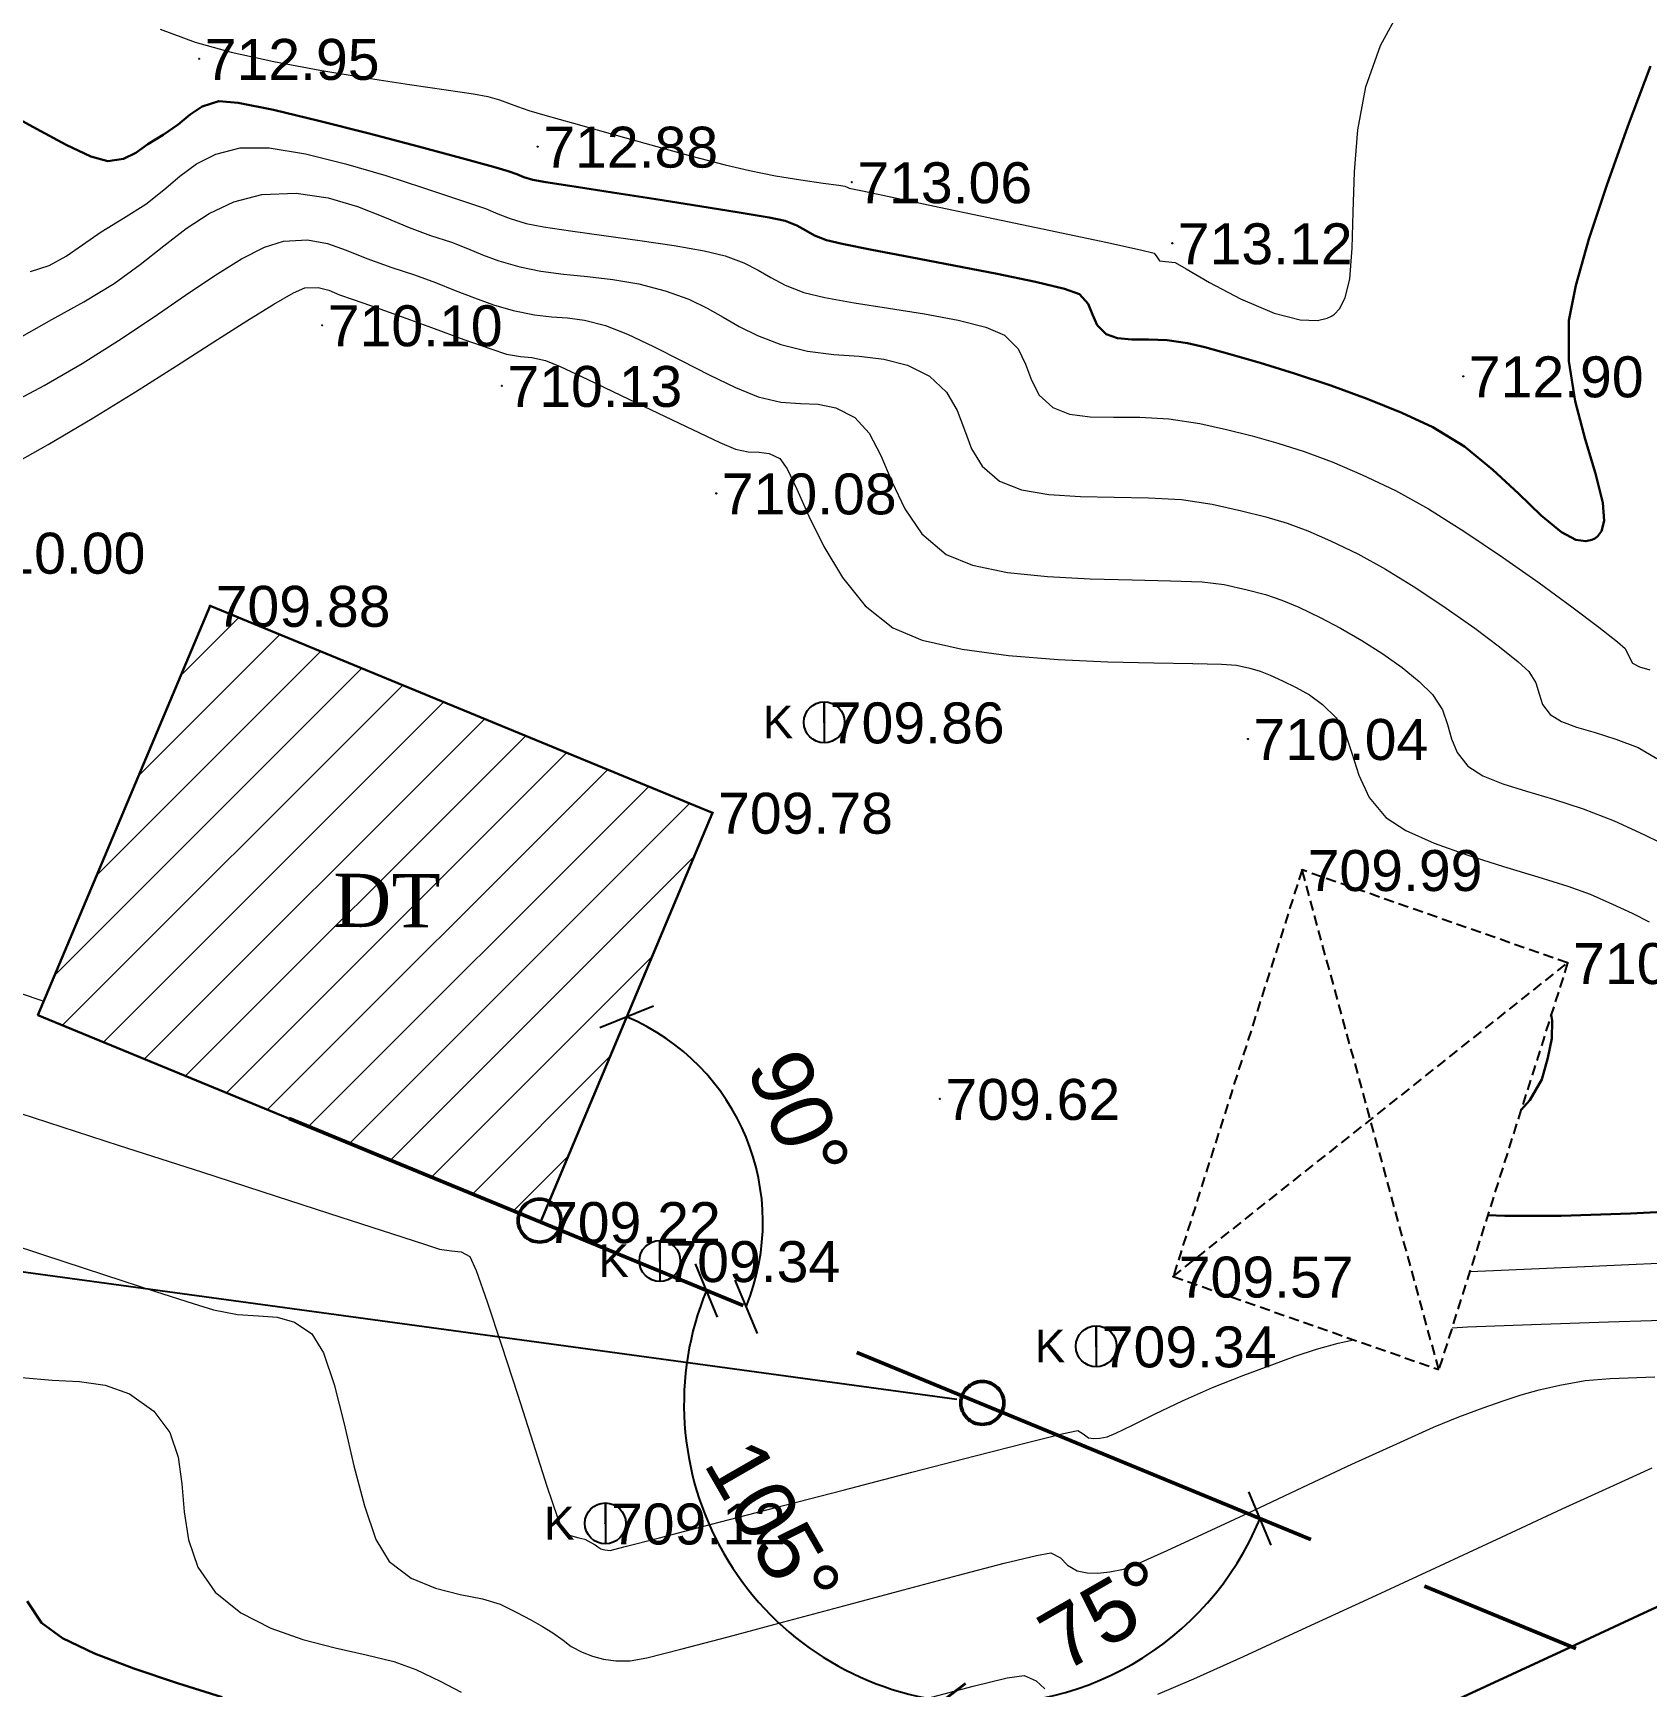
# Model space of a CAD drawing. Header units: feet. Extents: x 3381 to 682707, y 675186 to 4374675.
# Drawn here: x 682382.32 to 682421.75, y 4373168.51 to 4373208.92 of the extents above; entities that cross this region are included whole.
import ezdxf
from ezdxf.enums import TextEntityAlignment as Align

# ---------------------------------------------------------------- set-up
doc = ezdxf.new("R2010")
doc.units = ezdxf.units.FT
doc.header["$MEASUREMENT"] = 0
doc.header["$PDMODE"] = 34
doc.header["$PDSIZE"] = 0.01
doc.linetypes.add('ACAD_ISO02W100', pattern=[15, 12, -3])
doc.linetypes.add('DASHED2', pattern=[0.375, 0.25, -0.125])
doc.layers.get('0').update_dxf_attribs({"linetype": 'CONTINUOUS'})
doc.layers.get('Defpoints').update_dxf_attribs({"linetype": 'CONTINUOUS'})
for name, color, linetype in [('0_Point_Height', 2, 'CONTINUOUS'), ('0_Point_Point', 7, 'CONTINUOUS'), ('Lep-Stolb', 7, 'CONTINUOUS'), ('polygon', 5, 'CONTINUOUS'), ('Yazilar', 7, 'CONTINUOUS')]:
    doc.layers.add(name, color=color, linetype=linetype)
doc.layers.add('ANA HORIZONTAL', color=24, linetype='CONTINUOUS', lineweight=30)
doc.layers.add('HORIZANTAL', color=24, linetype='CONTINUOUS', lineweight=13)
doc.styles.get("Standard").update_dxf_attribs({"font": 'arial.ttf', "height": 1.5})
doc.dimstyles.new('ISO-25', dxfattribs={"dimtxt": 1.5, "dimasz": 1, "dimexe": 1.25, "dimexo": 0.625, "dimtad": 1, "dimtxsty": 'Standard', "dimblk": 'OBLIQUE', "dimcen": 2.5, "dimadec": 0, "dimazin": 0, "dimtfac": 1, "dimtmove": 0, "dimatfit": 3, "dimldrblk": 'OBLIQUE', "dimfxl": 1, "dimarcsym": 0})

# ---------------------------------------------------------------- blocks, each defined once
blk = doc.blocks.new('_Oblique')
at = {"color": 0, "linetype": 'ByBlock', "lineweight": -2}
blk.add_line((-0.5, -0.5), (0.5, 0.5), dxfattribs=at)
blk = doc.blocks.new('*D42')
at = {"color": 0, "lineweight": -2, "transparency": 16777216}
blk.add_arc((682394.7168131985, 4373179.870335242), 5.435291216215422, 337.6168135676132, 67.18555755131379, dxfattribs=at)
at = {"layer": 'Defpoints', "color": 0, "lineweight": 30, "transparency": 16777216}
for p in [(682398.9238131985, 4373189.871335242, 709.777), (682388.5783131986, 4373182.398335242, 709.2724999999999), (682400.1059377065, 4373180.577249412), (682394.7168131985, 4373179.870335242, 709.223), (682420.0143602486, 4373169.452122497, 709.0190041412411)]:
    blk.add_point(p, dxfattribs=at)
at = {"color": 0, "lineweight": -2, "transparency": 16777216}
for p, rotation in [((682396.8243362065, 4373184.880398852), 157.1855575513138), ((682399.7425977243, 4373177.800581511), 247.6168135676132)]:
    blk.add_blockref('_Oblique', p, dxfattribs=dict(at, rotation=rotation))
at = {"color": 0, "lineweight": 25, "transparency": 16777216, "insert": (682401.027849924, 4373182.471709646), "char_height": 1.5, "attachment_point": 5, "rotation": 292.4011855588053}
blk.add_mtext('90°', dxfattribs=at)
blk = doc.blocks.new('*D45')
at = {"color": 0, "lineweight": -2, "transparency": 16777216}
blk.add_arc((682405.5333271069, 4373175.415802837), 7.308325131242435, 157.6168135666457, 262.223436213165, dxfattribs=at)
at = {"layer": 'Defpoints', "color": 0, "lineweight": 30, "transparency": 16777216}
for p in [(682407.1201543398, 4373187.035269619), (682388.5783131984, 4373182.398335241, 709.2724999999999), (682400.5822327209, 4373170.040090734), (682420.0143602483, 4373169.452122495, 709.0190041412411), (682394.5770533143, 4373095.189010158)]:
    blk.add_point(p, dxfattribs=at)
at = {"color": 0, "lineweight": -2, "transparency": 16777216}
for p, rotation in [((682398.7756271255, 4373178.198806105), 67.61681356664572), ((682404.5444353938, 4373168.174690395), 352.223436213165)]:
    blk.add_blockref('_Oblique', p, dxfattribs=dict(at, rotation=rotation))
at = {"color": 0, "lineweight": 20, "transparency": 16777216, "insert": (682400.404531789, 4373172.464217112), "char_height": 1.5, "attachment_point": 5, "rotation": 299.92012488963803}
blk.add_mtext('105°', dxfattribs=at)
blk = doc.blocks.new('*D46')
at = {"color": 0, "lineweight": -2, "transparency": 16777216}
blk.add_arc((682405.5333271078, 4373175.415802839), 7.320352197889113, 262.223436213165, 337.6168135677971, dxfattribs=at)
at = {"layer": 'Defpoints', "color": 0, "lineweight": 30, "transparency": 16777216}
for p in [(682407.1201543396, 4373187.03526962), (682388.5783131982, 4373182.398335243, 709.2724999999999), (682410.4775370369, 4373170.017437857), (682420.0143602486, 4373169.452122497, 709.0190041412411), (682394.5770533148, 4373095.18901016)]:
    blk.add_point(p, dxfattribs=at)
at = {"color": 0, "lineweight": -2, "transparency": 16777216}
for p, rotation in [((682412.3021480103, 4373172.628219676), 67.61681356779708), ((682404.5428080079, 4373168.162773939), 172.223436213165)]:
    blk.add_blockref('_Oblique', p, dxfattribs=dict(at, rotation=rotation))
at = {"color": 0, "lineweight": 20, "transparency": 16777216, "insert": (682408.4924429213, 4373170.273922932), "char_height": 1.5, "attachment_point": 5, "rotation": 29.92012488963805}
blk.add_mtext('75°', dxfattribs=at)

msp = doc.modelspace()

# ---------------------------------------------------------------- hatches: boundary and pattern name
at = {"lineweight": 15, "ltscale": 15}
h = msp.add_hatch(dxfattribs=at)
h.set_pattern_fill('ANSI31', color=256, scale=8)
h.set_pattern_definition([(45, (809.3429715730017, -1800.071739801206), (-0.7071067811865476, 0.7071067811865476), [])])
h.paths.add_polyline_path([(682386.6468131981, 4373194.927335242), (682382.439813198, 4373184.926335242), (682394.716813198, 4373179.870335242), (682398.9238131981, 4373189.871335242)])

# ---------------------------------------------------------------- linework, layer by layer
at = {"linetype": 'Continuous'}
for p, q in [((682386.6468131981, 4373194.927335242, -6.624000000000024), (682382.439813198, 4373184.926335242, -7.178000000000111)), ((682386.6468131981, 4373194.927335242, -6.624000000000024), (682398.9238131981, 4373189.871335242, -6.722999999999956)), ((682398.9238131981, 4373189.871335242, -6.722999999999956), (682394.716813198, 4373179.870335242, -7.277000000000044)), ((682382.439813198, 4373184.926335242, -7.178000000000111), (682394.716813198, 4373179.870335242, -7.277000000000044))]:
    msp.add_line(p, q, dxfattribs=at)
at = {"linetype": 'DASHED2'}
for p, q in [((682413.326813198, 4373188.472335242, -6.509000000000015), (682410.1778131981, 4373178.539335243, -6.927999999999884)), ((682419.816813198, 4373186.199335242, -6.467999999999847), (682413.326813198, 4373188.472335242, -6.509000000000015)), ((682416.6678131981, 4373176.266335243, -6.886999999999944), (682413.326813198, 4373188.472335242, -6.509000000000015)), ((682410.1778131981, 4373178.539335243, -6.927999999999884), (682419.816813198, 4373186.199335242, -6.467999999999847)), ((682419.816813198, 4373186.199335242, -6.467999999999847), (682416.6678131981, 4373176.266335243, -6.886999999999944)), ((682410.1778131981, 4373178.539335243, -6.927999999999884), (682416.6678131981, 4373176.266335243, -6.886999999999944))]:
    msp.add_line(p, q, dxfattribs=at)
at = {"color": 222, "linetype": 'ACAD_ISO02W100', "lineweight": 50}
msp.add_line((682388.578313198, 4373182.398335242, -7.227500000000077), (682420.0143602485, 4373169.452122496, -7.480995858758888), dxfattribs=at)
at = {"color": 222, "lineweight": 25}
msp.add_line((682404.896056274, 4373175.5344791, -716.5), (682364.1408822873, 4373181.087799739, -716.5), dxfattribs=at)
at = {"color": 7, "lineweight": 30, "elevation": -6.624000000000024}
msp.add_lwpolyline([(682386.6468131981, 4373194.927335242), (682382.439813198, 4373184.926335242), (682394.716813198, 4373179.870335242), (682398.9238131981, 4373189.871335242), (682386.6468131981, 4373194.927335242)], dxfattribs=at)
at = {"color": 222, "linetype": 'ACAD_ISO02W100', "lineweight": 50}
for centre in [(682394.6988197671, 4373179.904628453, -7.277000000000044), (682405.515333676, 4373175.450096049, -716.5)]:
    msp.add_circle(centre, 0.5242587942690977, dxfattribs=at)
at = {"linetype": 'Continuous'}
for points, knots in [([(682403.5500136917, 4373251.910316169, -716.5), (682405.3709811219, 4373248.439900245, -716.5), (682411.6769952504, 4373236.421842438, -716.4999999999999), (682421.5738299151, 4373218.440510006, -716.5000000000001), (682435.5686097419, 4373199.176066277, -716.5), (682446.3398717067, 4373178.978190061, -716.4999999999999), (682457.3030734563, 4373161.092627676, -716.5), (682466.4307333208, 4373143.689430848, -716.5), (682479.8456857612, 4373125.168223855, -716.4999999999999), (682496.4452302742, 4373110.879092108, -716.4999999999999), (682507.9802481647, 4373096.042492376, -716.5), (682515.9104091336, 4373085.559731357, -716.5), (682527.2284509947, 4373073.641114367, -716.5), (682535.4775223294, 4373062.949165553, -716.5000000000002), (682539.9213325642, 4373057.189366703, -716.5)], [0, 0, 0, 0, 11.75951036506707, 40.72320969151131, 61.46233042964784, 83.0549787114427, 109.2907166578479, 124.3927438987541, 141.9627176045404, 177.5330077355191, 189.5588214431475, 198.2764878499065, 216.9554476813946, 238.7688661847819, 238.7688661847819, 238.7688661847819, 238.7688661847819]), ([(682408.3074812707, 4373231.380393463, -716.5), (682404.3674524253, 4373227.616873869, -716.5), (682403.8388219354, 4373227.566214083, -716.5), (682402.2498844104, 4373227.40665804, -716.5), (682401.1865633962, 4373227.290265263, -716.5), (682398.2349726848, 4373226.88348255, -716.5), (682396.3575944504, 4373226.52939243, -716.5), (682393.5798208647, 4373225.651161335, -716.5), (682392.6285626515, 4373225.280536936, -716.5), (682391.1378031978, 4373224.542644853, -716.5), (682390.5781223928, 4373224.226554542, -716.5), (682389.4175705416, 4373223.47130975, -716.5), (682388.8296376219, 4373223.02413982, -716.5), (682387.714474014, 4373222.074713385, -716.5), (682387.1849314292, 4373221.571223249, -716.5), (682385.9426010281, 4373220.29969722, -716.5), (682385.2525880692, 4373219.513381903, -716.5), (682384.1420163022, 4373218.195064727, -716.5), (682383.7080473229, 4373217.665131929, -716.5), (682382.8515049986, 4373216.618706106, -716.5), (682382.4266460263, 4373216.098099957, -716.5), (682381.1604958604, 4373214.542873767, -716.5), (682380.327632359, 4373213.514847528, -716.5), (682377.8482423117, 4373210.447269484, -716.5), (682376.2209338371, 4373208.424248649, -716.5), (682373.3119935202, 4373204.828988623, -716.5), (682372.0356932244, 4373203.258598746, -716.5), (682369.9999877983, 4373200.779979122, -716.5), (682369.2583466761, 4373199.882177686, -716.5), (682367.8255823898, 4373198.160697049, -716.5), (682367.1365927478, 4373197.338334985, -716.5), (682365.9083977728, 4373195.883924634, -716.5), (682365.3742820403, 4373195.255098969, -716.5), (682364.0052673991, 4373193.653718956, -716.5), (682363.1315935099, 4373192.648637049, -716.5), (682361.6999885946, 4373190.707429125, -716.5), (682361.113256767, 4373189.797134568, -716.5), (682360.3476460595, 4373188.143697871, -716.5), (682360.0988404333, 4373187.440355008, -716.5), (682359.8652822407, 4373186.317890419, -716.5), (682359.8111495797, 4373185.924624405, -716.5), (682359.7628869818, 4373185.130664139, -716.5), (682359.7680700519, 4373184.734990709, -716.5), (682359.8876971498, 4373183.13538773, -716.5), (682360.2028388941, 4373181.962106668, -716.5), (682360.9154285117, 4373180.118316379, -716.5), (682361.2516449702, 4373179.411044309, -716.5), (682361.9775311567, 4373178.0748912, -716.5), (682362.3687372262, 4373177.443242465, -716.5), (682363.6564029995, 4373175.520632883, -716.5), (682364.6038902631, 4373174.326997747, -716.5), (682366.0679402814, 4373172.393197909, -716.5), (682366.6188579823, 4373171.6425911, -716.5), (682367.6198483076, 4373170.111371976, -716.5), (682368.0674335026, 4373169.334344709, -716.5), (682368.7374244203, 4373167.863740612, -716.5), (682368.9789488657, 4373167.176846921, -716.5), (682369.3242816451, 4373165.741415318, -716.5), (682369.4288710546, 4373164.999724475, -716.5), (682369.5069763614, 4373163.402640109, -716.5), (682369.460401253, 4373162.548676206, -716.5), (682369.1965107173, 4373160.868665229, -716.5), (682368.9800836259, 4373160.037780455, -716.5), (682368.1843389786, 4373157.803748377, -716.5), (682367.4526897965, 4373156.45145407, -716.5), (682365.9799278544, 4373154.304058151, -716.5), (682365.3260636654, 4373153.475775186, -716.5), (682363.9352858549, 4373151.868231491, -716.5), (682363.1963379192, 4373151.085167991, -716.5), (682361.6947856416, 4373149.533260647, -716.5), (682360.933105197, 4373148.764527866, -716.5), (682359.6106545576, 4373147.379595385, -716.5), (682359.0463265225, 4373146.771667912, -716.5), (682357.9515137477, 4373145.51912596, -716.5), (682357.4229469044, 4373144.879848854, -716.5), (682355.8833240378, 4373142.932948781, -716.5), (682354.9182772449, 4373141.59632935, -716.5), (682353.2189925399, 4373139.132505888, -716.5), (682352.4710799541, 4373138.011122019, -716.5), (682351.0018107727, 4373135.742138338, -716.5), (682350.2830637883, 4373134.595870773, -716.5), (682348.1822471471, 4373131.121592791, -716.5), (682346.8555856015, 4373128.758104069, -716.5), (682344.4598635089, 4373124.069032477, -716.5), (682343.3806153553, 4373121.748569248, -716.5), (682341.7169123514, 4373117.72366885, -716.5), (682341.0805338206, 4373116.039919379, -716.5), (682339.9222474707, 4373112.634208703, -716.5), (682339.4000959625, 4373110.916903514, -716.5), (682338.3867603118, 4373107.288694831, -716.5), (682337.904362765, 4373105.37613591, -716.5), (682337.1209337213, 4373102.08367423, -716.5), (682336.8057509187, 4373100.706606598, -716.5), (682336.1924953624, 4373097.942028702, -716.5), (682335.897281027, 4373096.553997899, -716.5), (682335.472754503, 4373094.38136786, -716.5), (682335.3268967816, 4373093.606536055, -716.5), (682335.088536223, 4373092.206062618, -716.5), (682334.9931735048, 4373091.58731848, -716.5), (682334.7530845797, 4373089.623022381, -716.5), (682334.6774658324, 4373088.279262094, -716.5), (682334.6799337624, 4373085.262813699, -716.5), (682334.8014304371, 4373083.590836332, -716.5), (682335.2413543955, 4373080.299069409, -716.5), (682335.5576783405, 4373078.680003071, -716.5), (682336.1977122597, 4373075.964300771, -716.5), (682336.4910838208, 4373074.855891713, -716.5), (682337.0560983644, 4373072.857863609, -716.5), (682337.3220499095, 4373071.964997636, -716.5), (682337.8150196328, 4373070.351487237, -716.5), (682338.0409867824, 4373069.620751487, -716.5), (682338.5366709331, 4373068.147402902, -716.5), (682338.8059267005, 4373067.407012531, -716.5), (682339.2617060476, 4373066.315949536, -716.5), (682339.4183158164, 4373065.963120625, -716.5), (682339.9208392648, 4373064.909257535, -716.5), (682340.2821239239, 4373064.24816283, -716.5), (682340.963105519, 4373062.978336349, -716.5), (682341.2829458351, 4373062.369142762, -716.5), (682341.6815218055, 4373061.467327662, -716.5), (682341.8025391044, 4373061.162953997, -716.5), (682341.9895515377, 4373060.609387516, -716.5), (682342.0599411356, 4373060.362071542, -716.5), (682342.182867999, 4373059.837982144, -716.5), (682342.2349058416, 4373059.564755707, -716.5), (682342.3688930749, 4373058.728623341, -716.5), (682342.4315497678, 4373058.137744268, -716.5), (682340.2466155894, 4373053.72456042, -716.5)], [0, 0, 0, 0, 1.504182486108583, 1.504182486108583, 4.512547458325749, 4.512547458325749, 9.897023187575993, 9.897023187575993, 12.7958342843181, 12.7958342843181, 14.60405863581726, 14.60405863581726, 16.66224441689629, 16.66224441689629, 18.72043019797533, 18.72043019797533, 21.69220952652302, 21.69220952652302, 23.69053724164011, 23.69053724164011, 25.6888649567572, 25.6888649567572, 29.68552038699137, 29.68552038699137, 37.67883124745973, 37.67883124745973, 43.85862334120583, 43.85862334120583, 47.33872292048738, 47.33872292048738, 50.4791814365489, 50.4791814365489, 52.84309319999196, 52.84309319999196, 56.4524218894224, 56.4524218894224, 59.34335297902284, 59.34335297902284, 61.30171675862555, 61.30171675862555, 62.31071448807545, 62.31071448807545, 63.31971221752536, 63.31971221752536, 66.42673931994148, 66.42673931994148, 68.50177048362443, 68.50177048362443, 70.57680164730738, 70.57680164730738, 75.09225916921199, 75.09225916921199, 77.98438323649034, 77.98438323649034, 80.8765073037687, 80.8765073037687, 83.36814814464933, 83.36814814464933, 85.85978898552995, 85.85978898552995, 88.6938455553277, 88.6938455553277, 91.52790212512545, 91.52790212512545, 96.50440372656604, 96.50440372656604, 99.8137478070373, 99.8137478070373, 103.1230918875086, 103.1230918875086, 106.3599071412344, 106.3599071412344, 108.7786816533188, 108.7786816533188, 111.1974561654031, 111.1974561654031, 116.0350051895719, 116.0350051895719, 120.0258580385523, 120.0258580385523, 124.0167108875328, 124.0167108875328, 131.9984165854937, 131.9984165854937, 139.5388433755934, 139.5388433755934, 144.8405163321906, 144.8405163321906, 150.1421892887878, 150.1421892887878, 155.9925490002739, 155.9925490002739, 160.2125992642221, 160.2125992642221, 164.4326495281702, 164.4326495281702, 166.7775400727432, 166.7775400727432, 168.5840284701258, 168.5840284701258, 172.4237048108011, 172.4237048108011, 177.2211789215631, 177.2211789215631, 182.0186530323251, 182.0186530323251, 185.3845457136288, 185.3845457136288, 188.1403773743002, 188.1403773743002, 190.397290524402, 190.397290524402, 192.6542036745038, 192.6542036745038, 193.7358897823995, 193.7358897823995, 195.899261998191, 195.899261998191, 198.0626342139824, 198.0626342139824, 199.1900841804003, 199.1900841804003, 200.1348800498598, 200.1348800498598, 201.0796759193193, 201.0796759193193, 202.9239329714258, 202.9239329714258, 202.9239329714258, 202.9239329714258]), ([(682412.2102293591, 4373224.910427742, -716.5), (682404.6482798281, 4373224.630041893, -716.5), (682404.1188026111, 4373224.579290344, -716.5), (682402.5412045209, 4373224.42072413, -716.5), (682401.5038841547, 4373224.30651411, -716.5), (682398.7034995367, 4373223.918097913, -716.5), (682396.99540488, 4373223.587272494, -716.5), (682394.5780552665, 4373222.818955453, -716.5), (682393.7700426177, 4373222.500506493, -716.5), (682392.5208166273, 4373221.87822286, -716.5), (682392.0521164201, 4373221.610356185, -716.5), (682390.903433017, 4373220.852075322, -716.5), (682390.232643656, 4373220.306096802, -716.5), (682388.9222911019, 4373219.082119986, -716.5), (682388.2849745189, 4373218.405827484, -716.5), (682387.0213692267, 4373216.970783657, -716.5), (682386.3953976533, 4373216.211224338, -716.5), (682384.2482454581, 4373213.590179645, -716.5), (682382.7693162612, 4373211.76459875, -716.5), (682379.8417594056, 4373208.13929486, -716.5), (682378.3924048487, 4373206.338653153, -716.5), (682374.0054425537, 4373200.916431919, -716.5), (682371.0288121812, 4373197.274390271, -716.5), (682367.3096817858, 4373192.901405578, -716.5), (682366.8253327722, 4373192.338777224, -716.5), (682365.8837582087, 4373191.229391455, -716.5), (682365.4275878578, 4373190.679527773, -716.5), (682364.4402384523, 4373189.390598039, -716.5), (682363.9428985723, 4373188.654878517, -716.5), (682363.2564155074, 4373187.336014057, -716.5), (682363.029496776, 4373186.750071019, -716.5), (682362.8411133572, 4373185.9101061, -716.5), (682362.8022259707, 4373185.649843624, -716.5), (682362.7659166416, 4373185.121129776, -716.5), (682362.7679238769, 4373184.845414148, -716.5), (682362.8519697424, 4373183.735578231, -716.5), (682363.0824709663, 4373182.833182409, -716.5), (682363.633749746, 4373181.406654285, -716.5), (682363.8785468964, 4373180.87837851, -716.5), (682364.4160087673, 4373179.858314705, -716.5), (682364.7100633063, 4373179.363397914, -716.5), (682365.7936899492, 4373177.682950683, -716.5), (682366.68608252, 4373176.536669857, -716.5), (682368.2043497663, 4373174.545615235, -716.5), (682368.8173696739, 4373173.730092847, -716.5), (682369.9872121096, 4373171.994104321, -716.5), (682370.5424127677, 4373171.076405149, -716.5), (682371.288828479, 4373169.522280013, -716.5), (682371.5354609716, 4373168.926825673, -716.5), (682371.9454741421, 4373167.692204146, -716.5), (682372.1067104575, 4373167.061435797, -716.5), (682372.4636138964, 4373165.147099776, -716.5), (682372.5329065473, 4373163.84161245, -716.5), (682372.3623764169, 4373161.440573195, -716.5), (682372.1613214794, 4373160.345745305, -716.5), (682371.5595250984, 4373158.235288977, -716.5), (682371.158360191, 4373157.216102834, -716.5), (682370.2042724164, 4373155.277127822, -716.5), (682369.6526760511, 4373154.35633485, -716.5), (682368.2723109903, 4373152.340765014, -716.5), (682367.4087848604, 4373151.275839786, -716.5), (682365.6242515604, 4373149.269793311, -716.5), (682364.703494814, 4373148.324725932, -716.5), (682363.0374432659, 4373146.618507195, -716.5), (682362.2875987019, 4373145.852206753, -716.5), (682361.1108951406, 4373144.57699035, -716.5), (682360.665980057, 4373144.073570194, -716.5), (682359.7940593887, 4373143.038336344, -716.5), (682359.3679719095, 4373142.509221272, -716.5), (682358.1135835622, 4373140.892790145, -716.5), (682357.3091956308, 4373139.776348301, -716.5), (682355.7823567927, 4373137.567480512, -716.5), (682355.055573803, 4373136.479841471, -716.5), (682353.6343262045, 4373134.290874766, -716.5), (682352.9395551966, 4373133.186428943, -716.5), (682350.9099744348, 4373129.843407726, -716.5), (682349.6299121402, 4373127.575151152, -716.5), (682347.2531529132, 4373122.959480031, -716.5), (682346.1565473393, 4373120.61203936, -716.5), (682344.5025775036, 4373116.608774931, -716.5), (682343.8858357731, 4373114.974788261, -716.5), (682342.7633889051, 4373111.667276639, -716.5), (682342.2546705673, 4373109.990238673, -716.5), (682341.2572300654, 4373106.407866165, -716.5), (682340.7775445012, 4373104.498466549, -716.5), (682340.006441949, 4373101.244780774, -716.5), (682339.7002288685, 4373099.904954012, -716.5), (682339.1085865669, 4373097.232003345, -716.5), (682338.8254718379, 4373095.897301789, -716.5), (682338.4103634325, 4373093.77101409, -716.5), (682338.2611255663, 4373092.976369082, -716.5), (682338.028092736, 4373091.588506268, -716.5), (682337.9389327121, 4373090.99065054, -716.5), (682337.8018164741, 4373089.797221545, -716.5), (682337.7522312985, 4373089.196842032, -716.5), (682337.6575504913, 4373087.388552291, -716.5), (682337.6665578944, 4373086.173464833, -716.5), (682337.8556649194, 4373083.039809625, -716.5), (682338.1359586908, 4373081.130849197, -716.5), (682338.9258296101, 4373077.323811667, -716.5), (682339.4331442171, 4373075.424701966, -716.5), (682340.1790877524, 4373072.884383455, -716.5), (682340.3729585507, 4373072.24334015, -716.5), (682340.7659978067, 4373070.96539357, -716.5), (682340.9636535748, 4373070.336319739, -716.5), (682341.3585642126, 4373069.173833739, -716.5), (682341.5533935407, 4373068.637583507, -716.5), (682341.9050408517, 4373067.763665633, -716.5), (682342.0531693088, 4373067.418863916, -716.5), (682342.334928618, 4373066.811913478, -716.5), (682342.4665157949, 4373066.546018042, -716.5), (682342.7461161704, 4373066.002438956, -716.5), (682342.8929087067, 4373065.726913125, -716.5), (682343.3439933398, 4373064.886116753, -716.5), (682343.6593251867, 4373064.306933523, -716.5), (682344.1845132305, 4373063.235163849, -716.5), (682344.4014024575, 4373062.755289323, -716.5), (682344.7210564202, 4373061.912132434, -716.5), (682344.8384911381, 4373061.559216234, -716.5), (682345.0353389212, 4373060.840385538, -716.5), (682345.1135329839, 4373060.483183053, -716.5), (682345.3078759556, 4373059.424579537, -716.5), (682345.3846056889, 4373058.736055948, -716.5), (682345.4629655094, 4373057.994438429, -716.5), (682345.4714639493, 4373057.913289212, -716.5), (682347.2056333723, 4373053.601212153, -716.5)], [0, 0, 0, 0, 1.519576109931253, 1.519576109931253, 4.558728329793758, 4.558728329793758, 9.930593696851979, 9.930593696851979, 12.83759758566453, 12.83759758566453, 14.69894655815093, 14.69894655815093, 17.59627210419289, 17.59627210419289, 20.49359765023485, 20.49359765023485, 23.43076477819738, 23.43076477819738, 30.54060621960059, 30.54060621960059, 37.6504476610038, 37.6504476610038, 51.87013054381021, 51.87013054381021, 53.94334194462616, 53.94334194462616, 56.0165533454421, 56.0165533454421, 58.83977511500898, 58.83977511500898, 61.18670146868509, 61.18670146868509, 62.25702301806598, 62.25702301806598, 63.32734456744687, 63.32734456744687, 66.42634070841926, 66.42634070841926, 68.26824966381244, 68.26824966381244, 70.11015861920562, 70.11015861920562, 74.62152985764853, 74.62152985764853, 77.5950003039649, 77.5950003039649, 80.56847075028126, 80.56847075028126, 82.30435529130389, 82.30435529130389, 84.04023983232652, 84.04023983232652, 87.51200891437179, 87.51200891437179, 90.50402703717477, 90.50402703717477, 93.49604515997774, 93.49604515997774, 96.48806328278071, 96.48806328278071, 100.3721730254787, 100.3721730254787, 104.2562827681766, 104.2562827681766, 107.5177011920199, 107.5177011920199, 109.6184271499599, 109.6184271499599, 111.7191531078999, 111.7191531078999, 115.9206050237799, 115.9206050237799, 119.8587917428845, 119.8587917428845, 123.7969784619892, 123.7969784619892, 131.6733519001984, 131.6733519001984, 139.5534813686653, 139.5534813686653, 144.8944210839265, 144.8944210839265, 150.2353607991878, 150.2353607991878, 156.1903919454498, 156.1903919454498, 160.3219829965505, 160.3219829965505, 164.4535740476512, 164.4535740476512, 166.8999608104371, 166.8999608104371, 168.797125835026, 168.797125835026, 170.6942908596149, 170.6942908596149, 174.4886209087928, 174.4886209087928, 180.4889056213927, 180.4889056213927, 186.4891903339927, 186.4891903339927, 188.5086958701823, 188.5086958701823, 190.528201406372, 190.528201406372, 192.3229469704351, 192.3229469704351, 193.5253300776409, 193.5253300776409, 194.4787119465828, 194.4787119465828, 195.4320938155247, 195.4320938155247, 197.3388575534084, 197.3388575534084, 198.7843763301953, 198.7843763301953, 199.7590285543785, 199.7590285543785, 200.7336807785618, 200.7336807785618, 202.6829852269283, 202.6829852269283, 202.9239329714258, 202.9239329714258, 202.9239329714258, 202.9239329714258])]:
    msp.add_open_spline(points, degree=3, knots=knots, dxfattribs=at)
at = {"layer": '0_Point_Point'}
for p in [(682386.3798131981, 4373208.290335242, -3.546000000000049), (682394.6518131981, 4373206.146335243, -3.617999999999938), (682402.3248131981, 4373205.276335242, -3.442999999999984), (682410.1548131981, 4373203.785335242, -3.380000000000109), (682389.385813198, 4373201.781335242, -6.398999999999887), (682393.7758131981, 4373200.300335243, -6.365000000000009), (682417.2648131981, 4373200.534335242, -3.59900000000016), (682399.0138131981, 4373197.673335242, -6.424999999999727), (682386.6468131981, 4373194.927335242, -6.624000000000024), (682401.6518131981, 4373192.079335243, -6.643000000000029), (682412.0038131981, 4373191.673335242, -6.458000000000084), (682398.9238131981, 4373189.871335242, -6.722999999999956), (682413.326813198, 4373188.472335242, -6.509000000000015), (682419.816813198, 4373186.199335242, -6.467999999999847), (682404.4768131981, 4373182.879335243, -6.884000000000015), (682394.716813198, 4373179.870335242, -7.277000000000044), (682397.635813198, 4373178.917335242, -7.163000000000011), (682410.1778131981, 4373178.539335243, -6.927999999999884), (682408.2978131981, 4373176.833335242, -7.157000000000153), (682396.304813198, 4373172.506335242, -7.378000000000156)]:
    msp.add_point(p, dxfattribs=at)
at = {"layer": 'ANA HORIZONTAL', "color": 16, "lineweight": 30}
for points, elevation in [([(682381.6488203404, 4373206.993138475), (682382.4065507827, 4373206.575808392), (682383.1263496495, 4373206.188599227), (682383.7330632452, 4373205.903420354), (682384.1515378754, 4373205.792181155), (682384.5327633328, 4373205.84834419), (682384.8315883591, 4373205.996055715), (682385.1276035551, 4373206.202801285), (682385.5003995218, 4373206.436066454), (682385.8682675365, 4373206.682597456), (682386.1568110653, 4373206.926002871), (682386.4565889922, 4373207.12906178), (682386.8581602012, 4373207.254553258), (682387.335602471, 4373207.212921953), (682388.1962423009, 4373207.04084357), (682389.3065304395, 4373206.7789926), (682390.532917635, 4373206.468043527), (682391.7418546359, 4373206.148670838), (682392.7997921905, 4373205.861549022), (682393.5731810471, 4373205.647352565), (682393.928471954, 4373205.546755955), (682394.1442348707, 4373205.471194549), (682394.3128244253, 4373205.401974938), (682394.529995943, 4373205.333385843), (682394.8541621405, 4373205.275957911), (682395.5426923987, 4373205.166986494), (682396.4771877733, 4373205.022490359), (682397.5392493205, 4373204.85848828), (682398.6104780965, 4373204.690999022), (682399.5724751577, 4373204.536041358), (682400.3068415597, 4373204.409634057), (682400.6951783589, 4373204.327795886), (682400.9853760931, 4373204.215090933), (682401.2015927655, 4373204.096376942), (682401.4173976817, 4373203.975471129), (682401.7063601464, 4373203.856190709), (682402.0894870394, 4373203.765961472), (682402.8125684384, 4373203.622985752), (682403.7612519346, 4373203.443038556), (682404.8211851191, 4373203.241894896), (682405.8780155831, 4373203.035329778), (682406.8173909179, 4373202.839118213), (682407.5249587147, 4373202.669035206), (682407.8863665643, 4373202.540855767), (682408.1004328748, 4373202.307598866), (682408.2111891169, 4373202.041128655), (682408.3227336971, 4373201.779579961), (682408.5391650216, 4373201.561087617), (682408.8186656819, 4373201.462738498), (682409.1657594563, 4373201.434304059), (682409.5719120328, 4373201.433497533), (682410.0285890992, 4373201.418032149), (682410.527256343, 4373201.345621142), (682410.954985722, 4373201.24123793), (682411.5628089558, 4373201.077188691), (682412.3067116191, 4373200.861537623), (682413.1426792863, 4373200.602348919), (682414.026697532, 4373200.307686781), (682414.9147519306, 4373199.985615405), (682415.7628280565, 4373199.644198991), (682416.5269114842, 4373199.291501734), (682417.2966045723, 4373198.816076793), (682417.9914206172, 4373198.250433572), (682418.6153897167, 4373197.666149373), (682419.1725419675, 4373197.134801505), (682419.666907467, 4373196.727967268), (682420.0199016312, 4373196.540249641), (682420.2612107298, 4373196.503865425), (682420.4114068239, 4373196.537914749), (682420.4833986019, 4373196.574148907), (682420.5482246039, 4373196.621967245), (682420.6429034119, 4373196.746032289), (682420.7070168607, 4373196.998501416), (682420.6737582649, 4373197.445862319), (682420.4985170959, 4373198.154834938), (682420.2488644305, 4373198.993669811), (682420.0042021469, 4373199.923205663), (682419.8439321227, 4373200.90428123), (682419.8474562361, 4373201.897735242), (682420.0149821754, 4373202.752654127), (682420.33566877, 4373203.88225901), (682420.7716449817, 4373205.205660134), (682421.2850397722, 4373206.641967745), (682421.8379821036, 4373208.110292087)], -4), ([(682419.4174126084, 4373184.939492098), (682419.442525183, 4373184.796688633), (682419.4286444072, 4373184.355030896), (682419.3351236808, 4373183.881724733), (682419.183236207, 4373183.356418428), (682418.8894101365, 4373182.848918773), (682418.6798701225, 4373182.613036236)], -6.5), ([(682417.8644697879, 4373180.040990659), (682418.2811828932, 4373180.018552749), (682419.6559354259, 4373180.021666637), (682421.3562519201, 4373180.078178312), (682423.2749426765, 4373180.178023187)], -6.5)]:
    msp.add_lwpolyline(points, dxfattribs=dict(at, elevation=elevation))
at = {"layer": 'ANA HORIZONTAL', "color": 32, "lineweight": 30, "elevation": -9}
for points in [[(682415.8893886751, 4373167.637651364), (682417.8068681743, 4373168.520659214), (682419.7619833001, 4373169.42474244), (682421.6723787512, 4373170.310085235), (682423.4556992275, 4373171.136871791)], [(682382.1772113376, 4373170.60652478), (682382.5260211641, 4373170.077306839), (682383.0445187786, 4373169.70054069), (682383.8235888693, 4373169.32698686), (682384.7853189498, 4373168.960201677), (682385.8517965334, 4373168.603741475), (682386.9451091342, 4373168.261162581)]]:
    msp.add_lwpolyline(points, dxfattribs=at)
at = {"layer": 'HORIZANTAL', "color": 16, "linetype": 'Continuous', "lineweight": 20, "elevation": -3.5}
msp.add_lwpolyline([(682385.4299877443, 4373209.013092452), (682386.2862967146, 4373208.696651725), (682387.1642367489, 4373208.452195766), (682388.2055630257, 4373208.223467342), (682389.3308271915, 4373208.013831796), (682390.460580893, 4373207.826654472), (682391.5153757771, 4373207.665300709), (682392.4157634905, 4373207.533135852), (682393.0822956801, 4373207.433525243), (682393.4355239924, 4373207.369834224), (682393.7202625448, 4373207.285498095), (682393.9381390742, 4373207.205605182), (682394.1552064253, 4373207.122172036), (682394.4375174427, 4373207.027215206), (682394.8237054035, 4373206.914190573), (682395.523056388, 4373206.714892014), (682396.4243804197, 4373206.461759998), (682397.4164875218, 4373206.187234988), (682398.3881877178, 4373205.923757452), (682399.2282910306, 4373205.70376786), (682399.8256074837, 4373205.559706671), (682400.4598197632, 4373205.435253967), (682401.084257581, 4373205.331207262), (682401.6248331364, 4373205.251342991), (682402.007458629, 4373205.199437585), (682402.1580462576, 4373205.17926748), (682402.2098142572, 4373205.155290689), (682402.2615244656, 4373205.131006269), (682402.5843498043, 4373205.062737646), (682403.4256974923, 4373204.885861041), (682404.6132997804, 4373204.636102069), (682405.9748889197, 4373204.349186344), (682407.3381971612, 4373204.060839485), (682408.5309567563, 4373203.806787105), (682409.380899956, 4373203.62275482), (682409.715759011, 4373203.544468247), (682409.7787242347, 4373203.448348327), (682409.8421070995, 4373203.354835701), (682409.9920880009, 4373203.335691375), (682410.2268989681, 4373203.313132513), (682410.4980249039, 4373203.162140663), (682411.0683318371, 4373202.825592744), (682411.8232864712, 4373202.422495006), (682412.6483555093, 4373202.0718537), (682413.2819267348, 4373201.909081485), (682413.7031729635, 4373201.895670574), (682413.9445777915, 4373201.952757503), (682414.0507036091, 4373202.003965379), (682414.1225850139, 4373202.053584643), (682414.2451875417, 4373202.182964626), (682414.3821455082, 4373202.447388426), (682414.4937975798, 4373202.91728114), (682414.5550514085, 4373203.663210436), (682414.5756084409, 4373204.546433833), (682414.6050926582, 4373205.5252862), (682414.6931280413, 4373206.558102408), (682414.8893385716, 4373207.603217322), (682415.2433482299, 4373208.618965815), (682415.7272279361, 4373209.496280053)], dxfattribs=at)
at = {"layer": 'HORIZANTAL', "color": 32, "linetype": 'Continuous', "lineweight": 13}
for points, elevation in [([(682382.2590395866, 4373203.094839119), (682382.7188564378, 4373203.244389104), (682383.1264949238, 4373203.469316148), (682383.5315092511, 4373203.749376308), (682383.9834536267, 4373204.064325643), (682384.531882257, 4373204.393920211), (682385.0751394872, 4373204.73614821), (682385.516122332, 4373205.087044286), (682385.9112140026, 4373205.423434183), (682386.3167977103, 4373205.722143641), (682386.7892566662, 4373205.9599984), (682387.3849740814, 4373206.113824201), (682388.0879190278, 4373206.114257586), (682388.9763418859, 4373205.969423249), (682389.9582730947, 4373205.727770636), (682390.9417430935, 4373205.437749192), (682391.8347823215, 4373205.14780836), (682392.5454212175, 4373204.906397585), (682392.9816902208, 4373204.761966311), (682393.3741689826, 4373204.629230632), (682393.6742903178, 4373204.506585796), (682393.9753263675, 4373204.388468625), (682394.3705492738, 4373204.269315949), (682394.7919071165, 4373204.188767345), (682395.4547670936, 4373204.089235535), (682396.2688638186, 4373203.975563261), (682397.1439319042, 4373203.852593261), (682397.9897059643, 4373203.725168273), (682398.715920612, 4373203.598131037), (682399.2323104602, 4373203.476324291), (682399.688568002, 4373203.306367251), (682400.0371050028, 4373203.128184992), (682400.3494017696, 4373202.94548634), (682400.6969386088, 4373202.761980116), (682401.1511958272, 4373202.581375148), (682401.6638635924, 4373202.455946489), (682402.3845436842, 4373202.330622785), (682403.2260602476, 4373202.200594459), (682404.1012374278, 4373202.061051926), (682404.9228993695, 4373201.907185607), (682405.6038702177, 4373201.734185922), (682406.0569741176, 4373201.537243288), (682406.3872819938, 4373201.207153743), (682406.5740798624, 4373200.829847567), (682406.7136486759, 4373200.440595789), (682406.9022693858, 4373200.074669435), (682407.2362229438, 4373199.767339533), (682407.6480808535, 4373199.608453462), (682408.146517347, 4373199.546115299), (682408.7226106522, 4373199.536118447), (682409.3674389973, 4373199.534256306), (682410.0720806099, 4373199.496322279), (682410.8276137179, 4373199.378109771), (682411.4781004942, 4373199.230852199), (682412.1082672841, 4373199.076932552), (682412.7367578907, 4373198.903048852), (682413.3822161165, 4373198.695899126), (682414.0632857638, 4373198.442181397), (682414.7986106355, 4373198.128593685), (682415.6068345342, 4373197.741834018), (682416.4136078537, 4373197.294794011), (682417.3062741138, 4373196.736142602), (682418.2269338011, 4373196.116661165), (682419.117687402, 4373195.48713107), (682419.9206354027, 4373194.898333684), (682420.5778782901, 4373194.401050379), (682421.0315165502, 4373194.046062527), (682421.2236506699, 4373193.884151495), (682421.3085871324, 4373193.698786097), (682421.4009363225, 4373193.527638861), (682421.5742271547, 4373193.438426145), (682421.8284713362, 4373193.361709073)], -4.5), ([(682382.0456802718, 4373201.502669201), (682382.7823817268, 4373201.920605344), (682383.5633649923, 4373202.351773969), (682384.302415108, 4373202.799961394), (682384.9416603072, 4373203.265216046), (682385.5174141731, 4373203.722554996), (682386.0659902885, 4373204.146995312), (682386.6237022365, 4373204.513554062), (682387.2268635997, 4373204.797248317), (682387.9117879615, 4373204.973095144), (682388.7468960143, 4373205.01161547), (682389.5278980271, 4373204.8975246), (682390.2509971402, 4373204.68392891), (682390.9123964943, 4373204.423934772), (682391.5082992298, 4373204.170648567), (682392.0349084876, 4373203.977176667), (682392.5431402602, 4373203.809246694), (682392.9400480355, 4373203.652551702), (682393.3004593363, 4373203.502628633), (682393.699201685, 4373203.355014435), (682394.2111026047, 4373203.205246055), (682394.7270668485, 4373203.102162299), (682395.2819038366, 4373203.03173947), (682395.8695867356, 4373202.971387332), (682396.4840887117, 4373202.898515648), (682397.1193829314, 4373202.790534181), (682397.7694425615, 4373202.624852697), (682398.3433754769, 4373202.417214138), (682398.7949297908, 4373202.200529336), (682399.185039027, 4373201.977959885), (682399.5746367094, 4373201.75266738), (682400.0246563619, 4373201.527813415), (682400.596031508, 4373201.306559588), (682401.2453833715, 4373201.146979003), (682401.8848398289, 4373201.069925381), (682402.5085943841, 4373201.022731236), (682403.1108405404, 4373200.952729084), (682403.6857718015, 4373200.807251437), (682404.227581671, 4373200.533630809), (682404.643896671, 4373200.141875534), (682404.8999425314, 4373199.696788091), (682405.0763115665, 4373199.227892224), (682405.253596091, 4373198.764711668), (682405.5123884194, 4373198.336770161), (682405.9332808659, 4373197.973591448), (682406.4690145017, 4373197.759203874), (682407.1422174106, 4373197.644313867), (682407.9116810224, 4373197.596014885), (682408.7361967667, 4373197.581400389), (682409.5745560735, 4373197.567563838), (682410.3855503723, 4373197.521598688), (682411.1279710928, 4373197.4105984), (682411.8515085127, 4373197.246796725), (682412.4422007167, 4373197.09966942), (682412.9605597153, 4373196.944929607), (682413.467097519, 4373196.758290404), (682414.0223261383, 4373196.515464929), (682414.6867575842, 4373196.192166302), (682415.366598675, 4373195.818983502), (682416.104652018, 4373195.364199146), (682416.8495217948, 4373194.869337169), (682417.5498121866, 4373194.375921501), (682418.1541273744, 4373193.925476074), (682418.6110715399, 4373193.559524822), (682418.869248864, 4373193.319591676), (682419.0397142344, 4373193.04063533), (682419.1194313624, 4373192.773593207), (682419.2046070846, 4373192.517021073), (682419.3914482378, 4373192.269474695), (682419.6637932761, 4373192.100082098), (682420.0356101259, 4373191.962733958), (682420.4864541437, 4373191.829238957), (682420.9958806855, 4373191.671405779), (682421.5434451082, 4373191.461043108), (682421.9947433586, 4373191.196697745)], -5), ([(682381.6442235594, 4373199.802209811), (682382.5948477276, 4373200.309627727), (682383.5217526109, 4373200.842329702), (682384.4120462426, 4373201.40669669), (682385.2559720167, 4373201.973701944), (682386.0437733285, 4373202.514318717), (682386.7656935721, 4373202.999520265), (682387.4119761426, 4373203.400279838), (682387.9728644341, 4373203.687570694), (682388.4386018416, 4373203.832366087), (682389.0278050737, 4373203.86427259), (682389.515565788, 4373203.779852047), (682389.9736773776, 4373203.615480344), (682390.4739332354, 4373203.407533372), (682391.0881267544, 4373203.192387022), (682391.6419411221, 4373203.01239274), (682392.1538628459, 4373202.822623676), (682392.6373435572, 4373202.631848661), (682393.1058348882, 4373202.448836518), (682393.5727884703, 4373202.282356077), (682394.0516559356, 4373202.14117616), (682394.5697709736, 4373202.034879037), (682394.9915938694, 4373201.988446653), (682395.3798511194, 4373201.958383326), (682395.7972692185, 4373201.901193368), (682396.3065746628, 4373201.773381101), (682396.8465978405, 4373201.5650205), (682397.4774576109, 4373201.265281892), (682398.1557342027, 4373200.918125109), (682398.8380078439, 4373200.567509984), (682399.4808587632, 4373200.257396347), (682400.0408671887, 4373200.031744029), (682400.5944684844, 4373199.903388767), (682401.0700399101, 4373199.869635684), (682401.5045428918, 4373199.849887659), (682401.9349388545, 4373199.763547581), (682402.3981892244, 4373199.530018329), (682402.752141045, 4373199.146911872), (682403.0337738758, 4373198.600728824), (682403.302748891, 4373197.961199821), (682403.6187272653, 4373197.298055491), (682404.0413701728, 4373196.681026461), (682404.630338788, 4373196.179843364), (682405.2761440221, 4373195.916719071), (682406.1267036551, 4373195.743643412), (682407.1087752696, 4373195.640024891), (682408.1491164489, 4373195.585272014), (682409.1744847755, 4373195.558793284), (682410.1116378324, 4373195.539997207), (682410.8873332021, 4373195.508292289), (682411.4283284678, 4373195.44308703), (682411.9870744732, 4373195.31575851), (682412.4315769074, 4373195.199610911), (682412.8305415557, 4373195.067068726), (682413.2526742028, 4373194.890556453), (682413.7666806342, 4373194.642498586), (682414.2694272557, 4373194.376992543), (682414.7889343526, 4373194.0765161), (682415.2992159033, 4373193.752575532), (682415.7742858855, 4373193.416677118), (682416.1881582778, 4373193.080327132), (682416.5148470581, 4373192.755031856), (682416.7584605896, 4373192.382806375), (682416.8851858239, 4373192.023549358), (682416.976815602, 4373191.676032946), (682417.1151427648, 4373191.339029288), (682417.3819601531, 4373191.011310529), (682417.7464308769, 4373190.771953907), (682418.2295343797, 4373190.574966619), (682418.8116246138, 4373190.393258536), (682419.4730555308, 4373190.199739535), (682420.1941810825, 4373189.967319491), (682420.9553552206, 4373189.668908276), (682421.6784525648, 4373189.33750757), (682422.4780367566, 4373188.950255464)], -5.5), ([(682381.6263304628, 4373198.267481485), (682382.692699995, 4373198.864082345), (682383.7681852783, 4373199.502135254), (682384.8219957463, 4373200.152622043), (682385.823340833, 4373200.786524549), (682386.7414299716, 4373201.374824605), (682387.5454725963, 4373201.888504047), (682388.2046781403, 4373202.298544709), (682388.6882560375, 4373202.575928426), (682388.9654157218, 4373202.69163703), (682389.2840162085, 4373202.700640536), (682389.5447152535, 4373202.635280171), (682389.8097468574, 4373202.527088321), (682390.1413450212, 4373202.407597378), (682390.5690408787, 4373202.263334522), (682391.2505455388, 4373202.01828283), (682392.054736855, 4373201.724788231), (682392.8504926795, 4373201.435196653), (682393.5066908658, 4373201.201854022), (682393.8922092665, 4373201.077106266), (682394.2323797398, 4373201.017516844), (682394.5086992672, 4373200.994108157), (682394.8437067642, 4373200.921909507), (682395.2041177561, 4373200.770789458), (682395.8601528691, 4373200.465200403), (682396.6949838924, 4373200.066191154), (682397.5917826149, 4373199.634810523), (682398.4337208259, 4373199.232107325), (682399.1039703146, 4373198.919130368), (682399.4857028695, 4373198.756928468), (682399.7973843828, 4373198.691448989), (682400.0596815326, 4373198.679419647), (682400.305762828, 4373198.648514062), (682400.5687967777, 4373198.52640585), (682400.7504722036, 4373198.271009456), (682400.9812470152, 4373197.775340164), (682401.2741436368, 4373197.116346405), (682401.642184493, 4373196.370976606), (682402.0983920078, 4373195.616179199), (682402.6557886052, 4373194.928902614), (682403.3273967102, 4373194.386095279), (682404.0492422725, 4373194.085174855), (682405.0188103417, 4373193.865555486), (682406.1526088798, 4373193.713795819), (682407.3671458495, 4373193.616454497), (682408.5789292126, 4373193.560090165), (682409.7044669313, 4373193.531261471), (682410.6602669677, 4373193.516527058), (682411.3628372841, 4373193.502445572), (682411.7286858427, 4373193.475575658), (682412.0527749273, 4373193.400834427), (682412.304354971, 4373193.329295612), (682412.547579911, 4373193.235210625), (682412.8466036842, 4373193.092830871), (682413.1846424154, 4373192.926062413), (682413.5092192624, 4373192.748028416), (682413.8309487123, 4373192.516805936), (682414.1604452522, 4373192.190472037), (682414.3788606938, 4373191.81074932), (682414.5407311321, 4373191.326160223), (682414.7145965314, 4373190.78769992), (682414.9689968553, 4373190.246363578), (682415.3724720683, 4373189.753146363), (682415.8603191931, 4373189.434631871), (682416.5555045913, 4373189.127289511), (682417.3787642529, 4373188.834508245), (682418.2508341678, 4373188.559677039), (682419.0924503262, 4373188.306184859), (682419.8243487179, 4373188.077420674), (682420.3672653328, 4373187.876773444), (682420.9164677967, 4373187.633020622), (682421.3924799528, 4373187.413242693), (682421.810327387, 4373187.205732273)], -6), ([(682381.9838023476, 4373185.470184871), (682382.5833552273, 4373185.267567435)], -7), ([(682380.2033217731, 4373183.109921962), (682382.3251782098, 4373182.424093762), (682384.4281851185, 4373181.743231735), (682386.4338233812, 4373181.09317876), (682388.2635738791, 4373180.499777722), (682389.8389174943, 4373179.9888715), (682391.0813351081, 4373179.586302976), (682391.9123076026, 4373179.317915033), (682392.2533158588, 4373179.209550551), (682392.5417653257, 4373179.166171154), (682392.7776762871, 4373179.143861041), (682392.994835954, 4373179.028023928), (682393.1489014064, 4373178.689080589), (682393.4201467007, 4373177.919021502), (682393.7685724694, 4373176.862103773), (682394.1541793451, 4373175.662584497), (682394.5369679603, 4373174.464720777), (682394.8769389472, 4373173.412769716), (682395.1340929385, 4373172.650988412), (682395.2684305666, 4373172.323633969), (682395.4549333474, 4373172.207193566), (682395.6538418336, 4373172.155525889), (682395.8010268324, 4373172.11866872), (682395.9529224174, 4373172.040031732), (682396.0538417695, 4373171.981518975), (682396.1227702635, 4373171.932999948), (682396.1931731474, 4373171.88868125), (682396.2943905877, 4373171.861822183), (682396.4237363652, 4373171.84717747), (682396.7577430868, 4373171.93045902), (682397.6277922132, 4373172.155064794), (682398.9002311522, 4373172.485487782), (682400.4414073115, 4373172.88622098), (682402.1176680985, 4373173.321757378), (682403.7953609208, 4373173.756589968), (682405.3408331863, 4373174.155211743), (682406.6204323022, 4373174.482115696), (682407.5005056767, 4373174.701794818), (682407.8474007169, 4373174.778742101), (682407.9770766848, 4373174.695228999), (682408.1082803394, 4373174.601205451), (682408.2379758785, 4373174.579955619), (682408.3889924363, 4373174.585776217), (682408.5678857589, 4373174.618437547), (682408.7770001687, 4373174.707504296), (682409.1811624982, 4373174.906404211), (682409.7381268298, 4373175.181694491), (682410.4056472447, 4373175.499932332), (682411.1414778249, 4373175.827674933), (682411.9033726522, 4373176.131479492), (682412.5871756059, 4373176.384546891), (682413.1580877119, 4373176.590425165), (682413.6778987703, 4373176.761192232), (682414.2083985823, 4373176.908926012), (682414.5875087472, 4373176.99492261)], -7.5), ([(682380.8667545756, 4373179.627732649), (682382.556029573, 4373179.075272375), (682384.0657337019, 4373178.582169023), (682385.3171027973, 4373178.175319595), (682386.2313726929, 4373177.881621096), (682386.7297792234, 4373177.727970527), (682387.3174724797, 4373177.614581613), (682387.8280698776, 4373177.579285798), (682388.2852327682, 4373177.541830742), (682388.7126225019, 4373177.421964102), (682389.1339004295, 4373177.139433535), (682389.4195252145, 4373176.670479982), (682389.6768520904, 4373175.899131529), (682389.919650855, 4373174.941627963), (682390.1616913066, 4373173.914209068), (682390.4167432436, 4373172.933114628), (682390.698576464, 4373172.114584429), (682391.0209607658, 4373171.574858259), (682391.5578584247, 4373171.168332792), (682392.1568888337, 4373170.920932694), (682392.759007198, 4373170.772296652), (682393.3051687226, 4373170.662063358), (682393.7363286128, 4373170.529871499), (682394.1410157939, 4373170.333284681), (682394.4804343967, 4373170.151484549), (682394.7700355394, 4373169.984068176), (682395.025270341, 4373169.830632635), (682395.2770682027, 4373169.651869124), (682395.4705446427, 4373169.498216179), (682395.735631956, 4373169.357312428), (682395.9916993397, 4373169.263094434), (682396.2582835455, 4373169.192418214), (682396.5574155663, 4373169.151288794), (682396.9111263945, 4373169.145711195), (682397.316435349, 4373169.225635797), (682398.1493723452, 4373169.432523997), (682399.3014652574, 4373169.734087374), (682400.6642419604, 4373170.098037503), (682402.1292303285, 4373170.492085961), (682403.5879582365, 4373170.883944324), (682404.9319535586, 4373171.241324171), (682406.0527441696, 4373171.531937075), (682406.8418579438, 4373171.723494616), (682407.1908227558, 4373171.783708369), (682407.4245692815, 4373171.666645489), (682407.5947249318, 4373171.488665508), (682407.8319933733, 4373171.347371934), (682408.0737240172, 4373171.299945015), (682408.3349458928, 4373171.292241366), (682408.6270875499, 4373171.322690944), (682408.9615775386, 4373171.389723704), (682409.3250353272, 4373171.530830828), (682410.0357579561, 4373171.847925364), (682411.0035675482, 4373172.294735071), (682412.1382862269, 4373172.8249877), (682413.349736115, 4373173.392411012), (682414.5477393358, 4373173.950732755), (682415.6421180122, 4373174.45368069), (682416.5426942672, 4373174.854982571), (682417.159290224, 4373175.108366153), (682417.7538695736, 4373175.328394148), (682418.2413866195, 4373175.504236381), (682418.6779691771, 4373175.64753181), (682419.1197450608, 4373175.769919397), (682419.6228420859, 4373175.883038096), (682420.2433880672, 4373175.998526866), (682420.8593519666, 4373176.049481555), (682421.9467869597, 4373176.086117919)], -8), ([(682417.427827678, 4373178.663675296), (682418.0015678387, 4373178.687915797), (682420.4166480891, 4373178.793194417), (682422.9337413379, 4373178.908507516)], -7), ([(682416.9916096453, 4373177.287697615), (682417.3683439335, 4373177.307297176), (682418.9338188324, 4373177.366989775), (682420.8136705422, 4373177.428556691), (682422.9158742876, 4373177.494480305)], -7.5), ([(682382.0448133642, 4373176.073713725), (682382.7881874227, 4373176.008484659), (682383.4595271848, 4373175.972143189), (682384.081995072, 4373175.886129193), (682384.6787535048, 4373175.671882551), (682385.2729649048, 4373175.250843143), (682385.6660598706, 4373174.730091376), (682385.8681963405, 4373174.129034724), (682385.9582025919, 4373173.473584743), (682386.0149069026, 4373172.789652982), (682386.1171375499, 4373172.103150994), (682386.3437228116, 4373171.439990332), (682386.773490965, 4373170.826082548), (682387.3986603091, 4373170.320832291), (682388.127407714, 4373169.945760308), (682388.9124993156, 4373169.66995231), (682389.7067012488, 4373169.462494001), (682390.4627796491, 4373169.292471088), (682391.1335006522, 4373169.128969278), (682391.671630393, 4373168.941074278), (682392.2659398436, 4373168.655225327), (682392.7813311454, 4373168.386540188)], -8.5), ([(682409.8069616165, 4373168.330518771), (682410.6837639246, 4373168.710437225), (682411.8930112286, 4373169.255232615), (682413.3420385141, 4373169.919372334), (682414.9381807665, 4373170.657323784), (682416.5887729722, 4373171.423554351), (682418.2011501166, 4373172.172531434), (682419.6826471853, 4373172.858722427), (682420.9405991641, 4373173.436594726), (682421.8823410391, 4373173.860615722)], -8.5), ([(682404.154417114, 4373168.226733403), (682405.2903366043, 4373168.531481764), (682406.1219994386, 4373168.732087193), (682406.5342447947, 4373168.788674635), (682406.8311659261, 4373168.6639755), (682407.0418195071, 4373168.462820377)], -8.5)]:
    msp.add_lwpolyline(points, dxfattribs=dict(at, elevation=elevation))
at = {"layer": 'polygon', "color": 6}
for p, q in [((682401.6518131981, 4373192.079335243, -6.643000000000029), (682401.6518131981, 4373192.579335243, -6.643000000000029)), ((682401.6518131981, 4373192.579335243, -6.643000000000029), (682401.6518131981, 4373191.579335243, -6.643000000000029)), ((682397.635813198, 4373178.917335242, -7.163000000000011), (682397.635813198, 4373179.417335242, -7.163000000000011)), ((682397.635813198, 4373179.417335242, -7.163000000000011), (682397.635813198, 4373178.417335242, -7.163000000000011)), ((682408.2978131981, 4373176.833335242, -7.157000000000153), (682408.2978131981, 4373177.333335242, -7.157000000000153)), ((682408.2978131981, 4373177.333335242, -7.157000000000153), (682408.2978131981, 4373176.333335242, -7.157000000000153)), ((682396.304813198, 4373172.506335242, -7.378000000000156), (682396.304813198, 4373173.006335242, -7.378000000000156)), ((682396.304813198, 4373173.006335242, -7.378000000000156), (682396.304813198, 4373172.006335242, -7.378000000000156))]:
    msp.add_line(p, q, dxfattribs=at)
for centre in [(682401.6518131981, 4373192.079335243, -6.643000000000029), (682397.635813198, 4373178.917335242, -7.163000000000011), (682408.2978131981, 4373176.833335242, -7.157000000000153), (682396.304813198, 4373172.506335242, -7.378000000000156)]:
    msp.add_circle(centre, 0.5, dxfattribs=at)

# ---------------------------------------------------------------- texts
at = {"layer": '0_Point_Height', "color": 0}
for s, p in [('712.95', (682386.5157638715, 4373207.776219929, -3.546000000000049)), ('712.88', (682394.7877638715, 4373205.632219929, -3.617999999999938)), ('713.06', (682402.4607638714, 4373204.762219929, -3.442999999999984)), ('713.12', (682410.2907638715, 4373203.271219929, -3.380000000000109)), ('710.10', (682389.5217638714, 4373201.267219929, -6.398999999999887)), ('712.90', (682417.4007638715, 4373200.020219929, -3.59900000000016)), ('710.13', (682393.9117638714, 4373199.78621993, -6.365000000000009)), ('710.08', (682399.1497638714, 4373197.159219929, -6.424999999999727)), ('710.00', (682380.7937638714, 4373195.711219929, -6.5)), ('709.88', (682386.7827638715, 4373194.413219929, -6.624000000000024)), ('709.86', (682401.7877638715, 4373191.56521993, -6.643000000000029)), ('710.04', (682412.1397638714, 4373191.159219929, -6.458000000000084)), ('709.78', (682399.0597638715, 4373189.357219929, -6.722999999999956)), ('709.99', (682413.4627638714, 4373187.958219929, -6.509000000000015)), ('710.03', (682419.9527638714, 4373185.685219929, -6.467999999999847)), ('709.62', (682404.6127638714, 4373182.36521993, -6.884000000000015)), ('709.22', (682394.8527638714, 4373179.356219929, -7.277000000000044)), ('709.34', (682397.7717638714, 4373178.403219929, -7.163000000000011)), ('709.57', (682410.3137638714, 4373178.02521993, -6.927999999999884)), ('709.34', (682408.4337638714, 4373176.319219929, -7.157000000000153)), ('709.12', (682396.4407638714, 4373171.992219929, -7.378000000000156))]:
    msp.add_text(s, height=1, dxfattribs=at).set_placement(p)
at = {"layer": 'Lep-Stolb', "color": 6}
for p in [(682400.5241556766, 4373192.086402497, -6.643000000000029), (682396.5081556765, 4373178.924402496, -7.163000000000011), (682407.1701556765, 4373176.840402496, -7.157000000000153), (682395.1771556765, 4373172.513402496, -7.378000000000156)]:
    msp.add_text('K', height=0.8, dxfattribs=at).set_placement(p, align=Align.MIDDLE_CENTER)
at = {"layer": 'Yazilar', "insert": (682389.6602333158, 4373188.380721999, -716.5), "char_height": 1.3, "width": 0.1058768575567228, "attachment_point": 1, "rotation": 359.75117610065166}
msp.add_mtext('{\\fTimes New Roman|b0|i0|c0|p18;DT}', dxfattribs=at)

# ---------------------------------------------------------------- dimensions: what is measured, and where the dimension line sits
at = {"color": 222, "lineweight": 25}
dim = msp.add_angular_dim_2l(base=(682400.1059377065, 4373180.577249412, -716.5), line1=((682388.578313198, 4373182.398335242, -7.227500000000077), (682420.0143602485, 4373169.452122496, -7.480995858758888)), line2=((682398.9238131981, 4373189.871335242, -6.722999999999956), (682394.716813198, 4373179.870335242, -7.277000000000044)), dimstyle='ISO-25', dxfattribs=at)
dim.commit()
dim.dimension.update_dxf_attribs({"geometry": '*D42', "text_midpoint": (682401.0278499245, 4373182.471709646, -716.5)})
at = {"color": 222, "lineweight": 20}
for base, line1, line2, picture, middle in [((682400.5822327209, 4373170.040090734, -716.5), ((682407.1201543395, 4373187.03526962, -716.5), (682394.5770533143, 4373095.189010159, -716.5)), ((682388.578313198, 4373182.398335242, -7.227500000000077), (682420.0143602485, 4373169.452122496, -7.480995858758888)), '*D45', (682400.4045317881, 4373172.464217112, -716.5)), ((682410.4775370369, 4373170.017437857, -716.5), ((682388.578313198, 4373182.398335242, -7.227500000000077), (682420.0143602485, 4373169.452122496, -7.480995858758888)), ((682407.1201543395, 4373187.03526962, -716.5), (682394.5770533143, 4373095.189010159, -716.5)), '*D46', (682408.4924429215, 4373170.273922932, -716.5))]:
    dim = msp.add_angular_dim_2l(base=base, line1=line1, line2=line2, dimstyle='ISO-25', dxfattribs=at)
    dim.commit()
    dim.dimension.update_dxf_attribs({"geometry": picture, "text_midpoint": middle})

doc.saveas('drawing.dxf')
